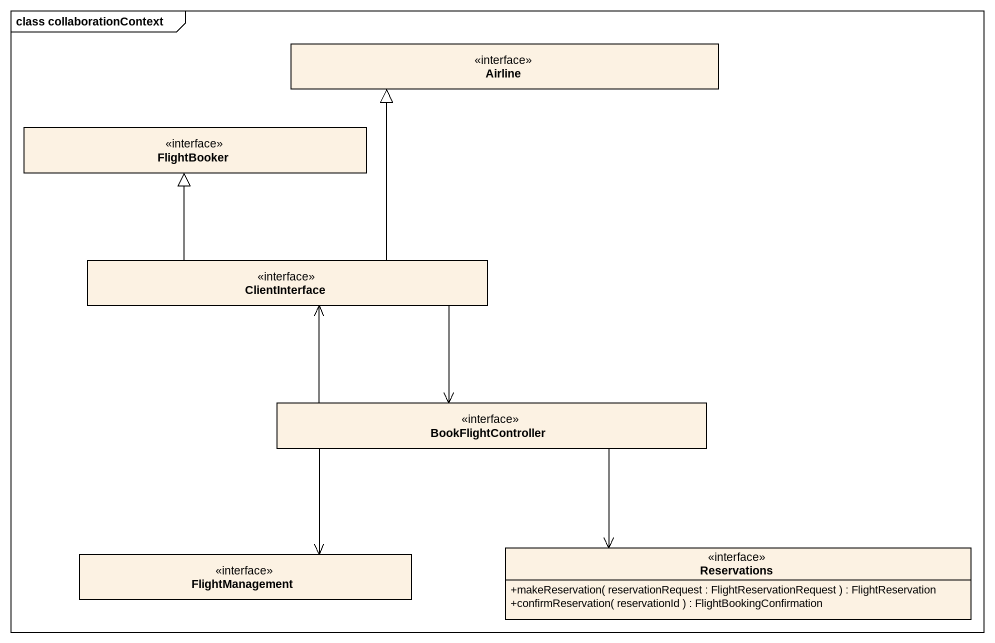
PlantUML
@startuml
mainframe class collaborationContext
hide circle
hide empty members
skinparam classAttributeIconSize 0
interface Airline
interface FlightBooker
interface ClientInterface
interface BookFlightController
interface FlightManagement
interface Reservations {
  +makeReservation( reservationRequest : FlightReservationRequest ) : FlightReservation
  +confirmReservation( reservationId ) : FlightBookingConfirmation
}
ClientInterface -up-|> Airline
ClientInterface -up-|> FlightBooker
ClientInterface --> BookFlightController
BookFlightController -up-> ClientInterface
BookFlightController --> FlightManagement
BookFlightController --> Reservations
@enduml
